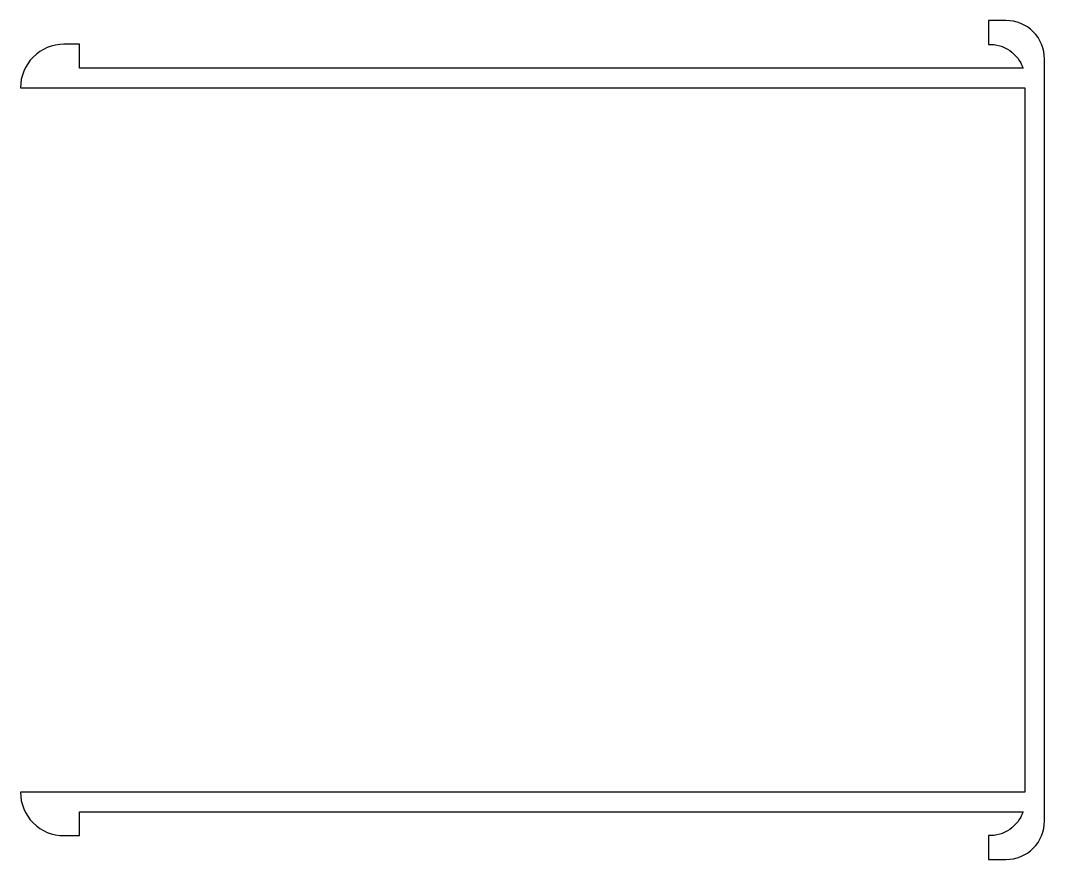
# Model space of a CAD drawing. Extents: x 192.6 to 265.6, y 197.4 to 257.2.
import ezdxf

# ---------------------------------------------------------------- set-up
doc = ezdxf.new("R2010")
doc.units = 0
doc.layers.add('ANA', color=220, linetype='CONTINUOUS')

msp = doc.modelspace()

# ---------------------------------------------------------------- linework, layer by layer
at = {"layer": 'ANA'}
msp.add_lwpolyline([(265.587, 254.415, 0.414214), (262.837, 257.165), (261.587, 257.165), (261.587, 255.463, -0.332799), (264.055, 253.765), (196.787, 253.765), (196.787, 255.465), (195.687, 255.465, 0.414214), (192.587, 252.365), (264.187, 252.365), (264.187, 227.265), (264.187, 202.165), (192.587, 202.165, 0.414214), (195.687, 199.065), (196.787, 199.065), (196.787, 200.765), (264.055, 200.765, -0.332799), (261.587, 199.067), (261.587, 197.365), (262.837, 197.365, 0.414214), (265.587, 200.115), (265.587, 227.265)], format="xyb", close=True, dxfattribs=at)

doc.saveas('drawing.dxf')
